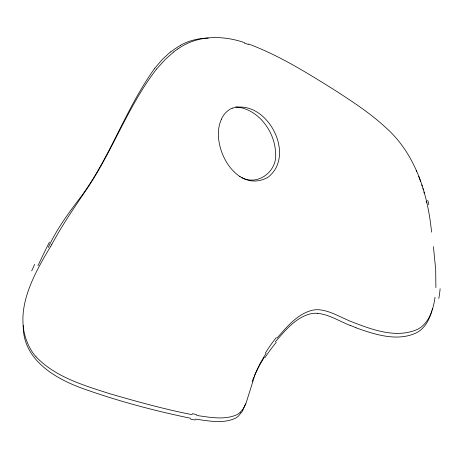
<?xml version="1.0" encoding="UTF-8"?>
<svg xmlns="http://www.w3.org/2000/svg" width="459" height="459" viewBox="0 0 459 459"><rect width="100%" height="100%" fill="white"/><g stroke="black" fill="none" stroke-linecap="round" stroke-linejoin="round"><path stroke-width="0.69" d="M435.895 287.655L435.689 269.513L433.422 246.644M435.04 297.237C433.629 307.146 430.869 317.553 423.64 324.88A30.397 26.668 22.5 0 1 417.501 329.367C396.174 338.771 372.14 329.682 351.783 321.811C340.997 317.617 330.83 310.869 319.068 309.762A24.534 20.994 25.9 0 0 313.29 310.049C297.782 313.336 287.018 326.756 277.064 338.036M432.194 309.55L432.464 308.442M431.902 310.645C430.117 317.175 427.277 323.641 422.406 328.466A30.518 26.748 22.2 0 1 417.162 332.431C397.792 342.15 375.049 334.548 355.954 327.795M245.554 403.765L242.277 411.367L238.41 416.124A21.43 18.096 22.2 0 1 235.111 418.396C222.575 423.99 208.288 420.817 195.218 419.096M253.064 378.95L253.718 377.287M254.171 376.179L258.423 367.246L264.298 357.177M221.387 119.392C209.172 145.302 236.167 194.932 267.855 177.352C296.916 155.199 266.662 98.438 232.432 108.169M48.235 247.504C55.746 231.152 66.136 216.39 76.923 202.063C109.064 161.195 124.469 110.309 154.723 68.322M51.769 244.481C61.724 226.012 73.492 208.627 85.282 191.305C112.185 152.354 127.51 106.488 156.639 68.993M50.582 246.563C32.314 276.852 10.723 315.7 31.212 350.349A59.389 53.02 -8.5 0 0 36.031 356.792M266.071 353.275L260.19 363.321L255.261 373.913L245.714 404.207L243.19 408.894L240.114 412.417M154.769 68.259L162.888 58.85L170.57 51.844M275.285 341.863C285.246 330.509 295.975 316.997 311.523 313.589A24.384 20.89 26.1 0 1 317.312 313.296M156.685 68.93L165.395 59.309L173.571 52.108M177.885 48.975C197.158 35.045 222.69 35.131 244.389 42.595M180.335 45.309C188.861 40.633 198.546 38.183 208.26 38.086M235.708 106.827C258.285 108.645 275.05 131.63 275.584 153.312C277.569 171.138 257.878 186.331 241.663 177.541M317.318 313.308C329.109 314.426 339.287 321.22 350.108 325.425M196.618 415.458C209.556 417.231 223.533 420.169 236.075 415.097A21.739 18.371 22.5 0 0 240.12 412.417M192.149 414.661C164.236 409.199 136.805 401.533 109.5 393.638C83.578 385.233 55.367 377.16 36.06 356.775M190.795 418.31C154.723 410.839 118.961 401.367 84.238 389.037C55.832 379.071 22.743 360.091 23.231 325.517M248.554 44.001C278.653 55.149 306.033 72.304 333.194 89.155C351.198 100.785 369.369 112.472 385.181 127.045C415.401 153.484 427.685 193.411 431.586 232.122M239.294 176.382L240.074 176.79M416.175 170.53L416.709 171.706M418.734 176.445L420.559 181.236M421.798 184.851L422.188 186.056M422.928 188.46L423.273 189.624M423.927 191.948L424.236 193.113M426.141 201.237L426.377 202.39M196.67 414.506A208.093 147.368 16.3 0 1 192.235 413.714M265.451 352.96A235.019 193.905 16.7 0 1 276.255 337.537M440.124 288.717A125.359 106 45 0 1 438.798 298.511M427.633 200.405A48.155 1.497 82.9 0 1 428.815 204.748M244.308 43.066A223.82 173.697 86.7 0 1 248.451 44.506M173.542 52.045A68.219 49.756 -57.2 0 1 177.862 48.906M51.867 244.377A78.219 6.042 -58.9 0 1 50.674 246.472M31.711 270.856A82.999 19.295 -63.8 0 1 34.677 264.373M37.942 265.778A65.981 5.106 -64.7 0 1 49.417 242.134M170.662 52.033A61.363 45.401 -58.3 0 1 180.376 45.493M355.995 327.68A176.537 158.068 25.3 0 1 350.154 325.311M265.027 357.544A238.479 195.253 13.1 0 1 276.209 342.425M252.14 381.435A154.505 128.055 29.2 0 1 252.846 379.507M195.167 420.002A207.365 148.429 16.4 0 1 190.714 419.216M221.278 119.329A22.457 18.653 -82.2 0 1 232.409 108.072"/></g></svg>
